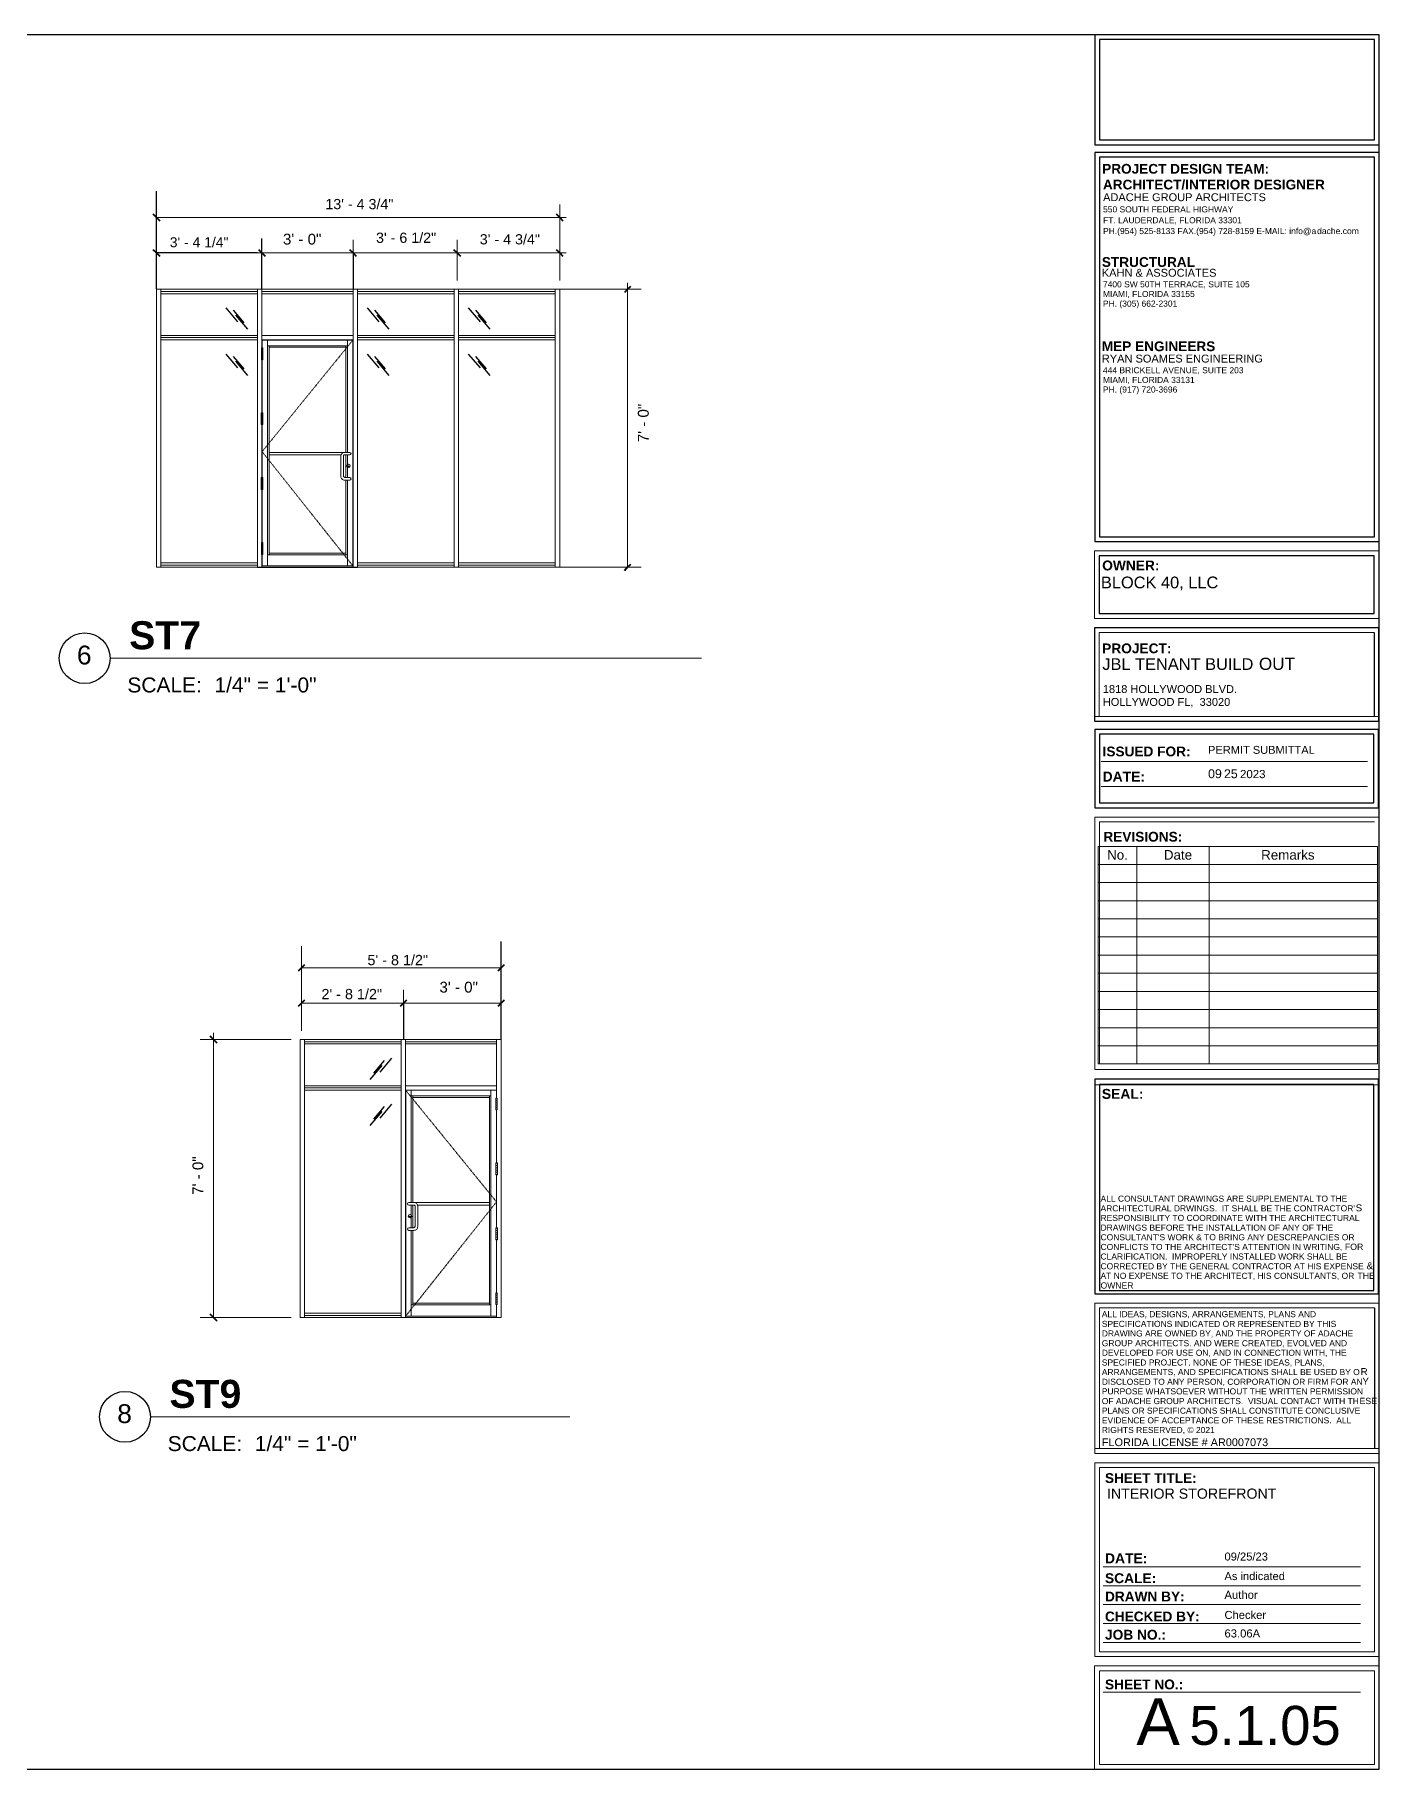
# Model space of a CAD drawing. Header units: inches. Extents: x -6061 to 13621, y -296 to 7483.
# Drawn here: x 1318 to 1774, y 4544 to 5133 of the extents above; entities that cross this region are included whole.
import ezdxf

# ---------------------------------------------------------------- set-up
doc = ezdxf.new("R2010")
doc.units = ezdxf.units.IN
doc.header["$MEASUREMENT"] = 0
doc.linetypes.add('HIDDEN', pattern=[0.375, 0.25, -0.125])
doc.layers.get('0').update_dxf_attribs({"linetype": 'CONTINUOUS'})
doc.layers.get('Defpoints').update_dxf_attribs({"color": 6, "linetype": 'CONTINUOUS', "lineweight": 15})
doc.styles.add('Arial$001H0', font='arial.ttf')
doc.styles.add('Arial$101H0', font='arialbd.ttf')

# ---------------------------------------------------------------- blocks, each defined once
blk = doc.blocks.new('*U51')
at = {"lineweight": 5}
for p, q in [((22993.25, -3884.44), (23032.75, -3884.44)), ((22993.25, -3884.44), (22993.25, -3994.44)), ((22995, -3884.44), (22995, -3994.44)), ((22995, -3886.19), (23031, -3886.19)), ((22995, -3904.44), (23031, -3904.44)), ((22997.82, -3906.76), (22997.82, -3948.94)), ((23031.25, -3907.59), (23030.65, -3907.59)), ((23031.25, -3907.59), (23031.25, -3912.29)), ((23031.29, -3933.27), (23030.69, -3933.27)), ((23031.29, -3933.27), (23031.29, -3937.97)), ((23031.29, -3958.95), (23030.69, -3958.95)), ((23031.29, -3958.95), (23031.29, -3963.65)), ((23031.25, -3984.63), (23030.65, -3984.63)), ((23031.25, -3984.63), (23031.25, -3989.33)), ((23032.75, -3994.44), (22993.25, -3994.44)), ((23031, -3993.94), (22995, -3993.94))]:
    blk.add_line(p, q, dxfattribs=at)
at = {"lineweight": 5, "extrusion": (0, 1, 0)}
for p, q in [((23031, -3907.59), (23031, -3884.44)), ((23032.75, -3994.44), (23032.75, -3884.44)), ((22995.04, -3993.86), (22995.04, -3904.51)), ((22995.04, -3904.51), (23030.96, -3904.51)), ((22997.22, -3948.94), (22997.22, -3904.56)), ((23028.78, -3993.86), (23028.78, -3904.51)), ((23030.96, -3907.59), (23030.96, -3904.51)), ((22997.22, -3906.76), (23028.78, -3906.76)), ((22997.82, -3907.39), (23028.18, -3907.39)), ((23028.18, -3989.43), (23028.18, -3906.76)), ((23030.65, -3907.69), (23031.25, -3907.69)), ((23030.65, -3908.59), (23031.25, -3908.59)), ((23031.25, -3909.49), (23030.65, -3909.49)), ((23031.25, -3910.39), (23030.65, -3910.39)), ((23031.25, -3911.29), (23030.65, -3911.29)), ((23030.65, -3912.19), (23031.25, -3912.19)), ((23030.96, -3933.27), (23030.96, -3912.29)), ((23031, -3933.27), (23031, -3912.29)), ((23030.69, -3933.37), (23031.29, -3933.37)), ((23030.69, -3934.27), (23031.29, -3934.27)), ((23031.29, -3935.17), (23030.69, -3935.17)), ((23031.29, -3936.07), (23030.69, -3936.07)), ((23031.29, -3936.97), (23030.69, -3936.97)), ((23030.69, -3937.87), (23031.29, -3937.87)), ((23030.96, -3958.95), (23030.96, -3937.97)), ((23031, -3958.95), (23031, -3937.97)), ((22997.22, -3953.8), (22997.22, -3949.94)), ((22997.82, -3958.94), (22997.82, -3949.94)), ((22997.22, -3958.94), (22997.22, -3954.8)), ((22997.22, -3993.86), (22997.22, -3959.94)), ((22997.82, -3989.43), (22997.82, -3959.94)), ((23030.69, -3959.05), (23031.29, -3959.05)), ((23030.69, -3959.95), (23031.29, -3959.95)), ((23031.29, -3960.85), (23030.69, -3960.85)), ((23031.29, -3961.75), (23030.69, -3961.75)), ((23031.29, -3962.65), (23030.69, -3962.65)), ((23030.69, -3963.55), (23031.29, -3963.55)), ((23030.96, -3984.63), (23030.96, -3963.65)), ((23031, -3984.63), (23031, -3963.65)), ((23030.65, -3984.73), (23031.25, -3984.73)), ((23031.25, -3985.63), (23030.65, -3985.63)), ((23031.25, -3986.53), (23030.65, -3986.53)), ((23031.25, -3987.43), (23030.65, -3987.43)), ((22995.04, -3993.86), (23030.96, -3993.86)), ((22997.22, -3989.43), (23028.78, -3989.43)), ((22997.82, -3988.8), (23028.18, -3988.8)), ((23025.71, -3989.37), (23025.71, -3989.37)), ((23030.65, -3988.33), (23031.25, -3988.33)), ((23030.65, -3989.23), (23031.25, -3989.23)), ((23030.96, -3993.86), (23030.96, -3989.33)), ((23031, -3994.44), (23031, -3989.33))]:
    blk.add_line(p, q, dxfattribs=at)
at = {"color": 8, "lineweight": 5}
blk.add_line((23031, -3885.31), (22995, -3885.31), dxfattribs=at)
at = {"lineweight": 5, "ltscale": 0.5}
blk.add_line((22995, -3902.69), (23031, -3902.69), dxfattribs=at)
at = {"color": 251, "linetype": 'HIDDEN', "lineweight": 5, "true_color": 0x636466}
for q in [(22995.04, -3904.51), (22995.04, -3993.86)]:
    blk.add_line((23030.96, -3948.67), q, dxfattribs=at)
at = {"color": 1, "lineweight": 5}
for p, q in [((22998.29, -3948.94), (23028.18, -3948.94)), ((22999.7, -3949.94), (23028.18, -3949.94))]:
    blk.add_line(p, q, dxfattribs=at)
at = {"lineweight": 5}
for points in [[(23031.25, -3912.29), (23030.65, -3912.29), (23030.65, -3907.59)], [(23031.29, -3937.97), (23030.69, -3937.97), (23030.69, -3933.27)], [(23031.29, -3963.65), (23030.69, -3963.65), (23030.69, -3958.95)], [(23031.25, -3989.33), (23030.65, -3989.33), (23030.65, -3984.63)]]:
    blk.add_lwpolyline(points, dxfattribs=at)
at = {"color": 1, "lineweight": 5}
blk.add_lwpolyline([(22998.29, -3948.94), (22996.29, -3948.94, 1), (22996.29, -3949.94), (22998.29, -3949.94, -0.414214), (22998.79, -3950.44), (22998.79, -3958.44), (22998.29, -3958.94), (22996.29, -3958.94, 1), (22996.29, -3959.94), (22998.29, -3959.94, 0.414214), (22999.79, -3958.44), (22999.79, -3950.44, 0.414214)], format="xyb", close=True, dxfattribs=at)
at = {"lineweight": 5}
blk.add_polyline3d([(22997.36, -3954.35, 0), (22997.31, -3954.35, 0), (22997.31, -3954.64, 0), (22997.36, -3954.64, 0)], close=True, dxfattribs=at)
for centre, radius in [((22996.76, -3954.3), 0.682), ((22996.76, -3954.3), 0.635), ((22996.76, -3954.52), 0.218)]:
    blk.add_circle(centre, radius, dxfattribs=at)
for centre, start, end in [((22996.75, -3954.54), 104.39871, 255.60129), ((22997.33, -3954.54), 284.39871, 75.60129)]:
    blk.add_arc(centre, 0.0919, start, end, dxfattribs=at)

msp = doc.modelspace()

# ---------------------------------------------------------------- linework, layer by layer
at = {"color": 7, "linetype": 'Continuous', "lineweight": 9, "true_color": 0x000007}
for p, q in [((1774.33243, 5133.14478), (1677.79017, 5133.14478)), ((1677.79017, 5133.14478), (1677.79017, 5095.72663)), ((1679.37423, 5097.43913), (1679.37423, 5131.56072)), ((1679.37423, 5131.56072), (1772.74836, 5131.56072)), ((1774.33243, 5093.173), (1677.79017, 5093.173)), ((1677.79017, 5093.173), (1677.79017, 4961.13915)), ((1679.37423, 4962.72322), (1679.37423, 5091.54613)), ((1679.37423, 5091.54613), (1772.74836, 5091.54613)), ((1496.24827, 5071.07649), (1496.24827, 5075.56155)), ((1498.49081, 5071.07649), (1359.43778, 5071.07649)), ((1496.24827, 5071.07649), (1496.24827, 5049.69232)), ((1426.12753, 5059.06291), (1426.12753, 5063.54798)), ((1426.12753, 5059.06291), (1426.12753, 5063.54798)), ((1461.489, 5059.06291), (1461.489, 5063.54798)), ((1496.24827, 5059.06291), (1496.24827, 5063.54798)), ((1429.05234, 5059.06291), (1393.74761, 5059.06291)), ((1461.489, 5059.06291), (1424.56728, 5059.06291)), ((1461.489, 5059.06291), (1461.489, 5049.69232)), ((1498.49081, 5059.06291), (1461.489, 5059.06291)), ((1496.24827, 5059.06291), (1496.24827, 5049.69232)), ((1519.31433, 5046.72897), (1496.24827, 5046.72897)), ((1519.31433, 5048.97151), (1519.31433, 4952.38237)), ((1519.31433, 5046.72897), (1523.87949, 5046.72897)), ((1774.20399, 4957.92821), (1677.66173, 4957.92821)), ((1677.66173, 4957.92821), (1677.66173, 4935.06632)), ((1774.20399, 4935.06632), (1774.20399, 4957.92821)), ((1519.31433, 4952.37691), (1496.24827, 4952.37691)), ((1519.31433, 4952.37691), (1523.87949, 4952.37691)), ((1679.24579, 4956.30134), (1772.61992, 4956.30134)), ((1679.24579, 4936.65039), (1679.24579, 4956.30134)), ((1677.66173, 4935.06632), (1774.20399, 4935.06632)), ((1774.20399, 4931.85538), (1677.66173, 4931.85538)), ((1677.66173, 4931.85538), (1677.66173, 4900.21692)), ((1679.24579, 4901.75817), (1679.24579, 4930.22851)), ((1679.24579, 4930.22851), (1772.61992, 4930.22851)), ((1343.69065, 4921.52333), (1544.39744, 4921.52333)), ((1772.61992, 4901.75817), (1679.24579, 4901.75817)), ((1774.07555, 4897.34848), (1677.79017, 4897.34848)), ((1677.79017, 4897.34848), (1677.79017, 4870.80471)), ((1679.37423, 4872.43159), (1679.37423, 4895.76442)), ((1679.37423, 4895.76442), (1772.49149, 4895.76442)), ((1774.33243, 4867.59377), (1677.79017, 4867.59377)), ((1677.79017, 4867.59377), (1677.79017, 4781.96871)), ((1679.37423, 4783.85246), (1679.37423, 4866.00971)), ((1679.37423, 4866.00971), (1772.74836, 4866.00971)), ((1774.33243, 4781.96871), (1774.33243, 4867.59377)), ((1692.04674, 4857.66126), (1678.9461, 4857.66126)), ((1678.9461, 4857.66126), (1678.9461, 4851.49626)), ((1716.62113, 4857.66126), (1692.04674, 4857.66126)), ((1692.04674, 4857.66126), (1692.04674, 4851.49626)), ((1773.69024, 4857.66126), (1716.62113, 4857.66126)), ((1716.62113, 4857.66126), (1716.62113, 4851.49626)), ((1773.69024, 4857.66126), (1773.69024, 4851.49626)), ((1773.69024, 4851.49626), (1678.9461, 4851.49626)), ((1678.9461, 4851.49626), (1678.9461, 4783.85246)), ((1692.04674, 4851.49626), (1692.04674, 4783.85246)), ((1716.62113, 4851.49626), (1716.62113, 4783.85246)), ((1773.69024, 4851.49626), (1773.69024, 4783.85246)), ((1773.69024, 4845.37407), (1678.9461, 4845.37407)), ((1773.69024, 4839.20906), (1678.9461, 4839.20906)), ((1773.69024, 4833.04406), (1678.9461, 4833.04406)), ((1408.61362, 4804.44915), (1408.61362, 4823.83642)), ((1773.69024, 4826.92187), (1678.9461, 4826.92187)), ((1773.69024, 4820.75686), (1678.9461, 4820.75686)), ((1773.69024, 4814.59186), (1678.9461, 4814.59186)), ((1408.61362, 4804.44915), (1408.61362, 4795.07856)), ((1408.61362, 4804.44915), (1445.53534, 4804.44915)), ((1441.05027, 4804.44915), (1476.35501, 4804.44915)), ((1443.29281, 4804.44915), (1443.29281, 4808.93421)), ((1443.29281, 4804.44915), (1443.29281, 4808.93421)), ((1773.69024, 4808.46967), (1678.9461, 4808.46967)), ((1773.69024, 4802.30466), (1678.9461, 4802.30466)), ((1378.77097, 4792.11522), (1374.28591, 4792.11522)), ((1378.77097, 4794.35775), (1378.77097, 4697.76314)), ((1378.77097, 4792.11522), (1405.20084, 4792.11522)), ((1773.69024, 4796.13966), (1678.9461, 4796.13966)), ((1773.69024, 4790.01746), (1678.9461, 4790.01746)), ((1677.79017, 4781.96871), (1774.33243, 4781.96871)), ((1773.69024, 4783.85246), (1678.9461, 4783.85246)), ((1772.74836, 4783.85246), (1679.37423, 4783.85246)), ((1774.07555, 4778.71496), (1677.79017, 4778.71496)), ((1677.79017, 4778.71496), (1677.79017, 4705.84803)), ((1679.37423, 4706.91834), (1679.37423, 4776.8312)), ((1679.37423, 4776.8312), (1772.49149, 4776.8312)), ((1774.33243, 4702.63709), (1677.79017, 4702.63709)), ((1677.79017, 4702.63709), (1677.79017, 4651.64736)), ((1679.37423, 4653.27424), (1679.37423, 4701.01021)), ((1679.37423, 4701.01021), (1772.74836, 4701.01021)), ((1774.33243, 4651.64736), (1774.33243, 4702.63709)), ((1378.77098, 4697.76314), (1374.28591, 4697.76314)), ((1378.77098, 4697.76314), (1405.20084, 4697.76314)), ((1357.37354, 4664.05697), (1499.69435, 4664.05697)), ((1677.79017, 4651.64736), (1774.33243, 4651.64736)), ((1772.74836, 4653.27424), (1679.37423, 4653.27424)), ((1774.33243, 4648.43642), (1677.79017, 4648.43642)), ((1677.79017, 4648.43642), (1677.79017, 4622.23515)), ((1679.37423, 4627.03015), (1679.37423, 4646.85236)), ((1679.37423, 4646.85236), (1772.74836, 4646.85236)), ((1772.74836, 4646.85236), (1772.74836, 4620.65109)), ((1774.33243, 4625.44609), (1774.33243, 4648.43642)), ((1677.79017, 4622.23515), (1677.79017, 4582.67637)), ((1679.37423, 4584.30325), (1679.37423, 4627.03015)), ((1774.33243, 4582.67637), (1774.33243, 4622.23515)), ((1772.74836, 4620.65109), (1772.74836, 4584.30325)), ((1677.79017, 4582.67637), (1774.33243, 4582.67637)), ((1772.74836, 4584.30325), (1679.37423, 4584.30325)), ((1677.74735, 4544.44478), (1677.74735, 4579.50824)), ((1677.74735, 4579.50824), (1774.33243, 4579.50824)), ((1679.37423, 4546.02884), (1679.37423, 4577.88137)), ((1679.37423, 4577.88137), (1772.74836, 4577.88137)), ((1772.74836, 4577.88137), (1772.74836, 4546.02884)), ((1774.33243, 4544.44478), (1774.33243, 4579.46543)), ((1772.74836, 4546.02884), (1679.37423, 4546.02884)), ((1677.79017, 4544.44478), (1774.33243, 4544.44478))]:
    msp.add_line(p, q, dxfattribs=at)
at = {"color": 8, "linetype": 'Continuous', "lineweight": 9, "true_color": 0x7f7f7f}
for p, q in [((1677.79017, 5093.173), (1774.33243, 5093.173)), ((1677.79017, 4961.13915), (1677.79017, 5093.173)), ((1677.66173, 4957.92821), (1774.20399, 4957.92821)), ((1677.66173, 4935.06632), (1677.66173, 4957.92821)), ((1774.20399, 4957.92821), (1774.20399, 4935.06632)), ((1774.20399, 4935.06632), (1677.66173, 4935.06632)), ((1677.66173, 4931.85538), (1774.20399, 4931.85538)), ((1677.66173, 4901.75817), (1677.66173, 4931.85538)), ((1774.20399, 4931.85538), (1774.20399, 4901.75817)), ((1774.20399, 4901.75817), (1677.66173, 4901.75817)), ((1677.79017, 4897.34848), (1774.07555, 4897.34848)), ((1677.79017, 4870.80471), (1677.79017, 4897.34848)), ((1679.93079, 4886.51691), (1770.35086, 4886.51691)), ((1679.93079, 4877.9544), (1770.35086, 4877.9544)), ((1677.79017, 4867.59377), (1774.33243, 4867.59377)), ((1677.79017, 4801.19153), (1677.79017, 4867.59377)), ((1774.33243, 4867.59377), (1774.33243, 4801.19153)), ((1677.79017, 4776.78839), (1774.07555, 4776.78839)), ((1677.79017, 4705.84803), (1677.79017, 4776.78839)), ((1774.07555, 4776.78839), (1774.07555, 4705.84803)), ((1774.07555, 4705.84803), (1677.79017, 4705.84803)), ((1677.79017, 4702.63709), (1774.33243, 4702.63709)), ((1677.79017, 4653.31705), (1677.79017, 4702.63709)), ((1774.33243, 4702.63709), (1774.33243, 4653.31705)), ((1774.33243, 4653.31705), (1677.79017, 4653.31705)), ((1677.79017, 4648.43642), (1774.33243, 4648.43642)), ((1677.79017, 4622.23515), (1677.79017, 4648.43642)), ((1774.33243, 4648.43642), (1774.33243, 4625.44609)), ((1677.79017, 4582.67637), (1677.79017, 4622.23515)), ((1774.33243, 4622.23515), (1774.33243, 4582.67637)), ((1680.70142, 4613.15889), (1767.91055, 4613.15889)), ((1680.70142, 4606.73701), (1767.91055, 4606.73701)), ((1680.70142, 4600.35795), (1767.91055, 4600.35795)), ((1680.70142, 4593.93607), (1767.91055, 4593.93607)), ((1680.70142, 4587.51419), (1767.91055, 4587.51419)), ((1774.33243, 4582.67637), (1677.79017, 4582.67637)), ((1774.33243, 4579.46543), (1774.33243, 4544.44478)), ((1680.70142, 4570.64605), (1767.91055, 4570.64605)), ((1774.33243, 4544.44478), (1677.79017, 4544.44478))]:
    msp.add_line(p, q, dxfattribs=at)
for p, q in [((1359.43777, 5065.25722), (1359.43777, 5079.99392)), ((1359.43777, 5046.72898), (1359.43777, 5065.25722)), ((1395.24867, 5046.72897), (1395.24867, 5063.92093)), ((1393.74761, 5059.06291), (1359.43777, 5059.06291)), ((1426.12753, 5059.06291), (1426.12753, 5046.72897)), ((1772.61992, 4930.22851), (1772.61992, 4901.75817)), ((1476.35501, 4810.64345), (1476.35501, 4825.38015)), ((1476.35501, 4792.11521), (1476.35501, 4810.64345)), ((1443.29281, 4804.44915), (1443.29281, 4792.11521)), ((1772.74836, 4701.01021), (1772.74836, 4653.27424))]:
    msp.add_line(p, q)
at = {"color": 7, "linetype": 'Continuous', "lineweight": 40, "true_color": 0x000007}
for p, q in [((1359.43777, 5071.0765), (1358.3165, 5072.19776)), ((1359.43777, 5071.0765), (1360.55903, 5069.95523)), ((1496.24827, 5071.07649), (1495.127, 5072.19775)), ((1496.24827, 5071.07649), (1497.36954, 5069.95522)), ((1359.43777, 5059.06291), (1358.3165, 5060.18418)), ((1359.43777, 5059.06291), (1360.55903, 5057.94164)), ((1395.24867, 5059.06291), (1394.12741, 5060.18418)), ((1395.24867, 5059.06291), (1394.12741, 5060.18418)), ((1395.24867, 5059.06291), (1394.12741, 5060.18418)), ((1395.24867, 5059.06291), (1396.36994, 5057.94164)), ((1395.24867, 5059.06291), (1396.36994, 5057.94164)), ((1395.24867, 5059.06291), (1396.36994, 5057.94164)), ((1426.12753, 5059.06291), (1425.00626, 5060.18418)), ((1426.12753, 5059.06291), (1425.00626, 5060.18418)), ((1426.12753, 5059.06291), (1427.2488, 5057.94164)), ((1426.12753, 5059.06291), (1427.2488, 5057.94164)), ((1461.489, 5059.06291), (1460.36773, 5060.18418)), ((1461.489, 5059.06291), (1462.61026, 5057.94164)), ((1496.24827, 5059.06291), (1495.127, 5060.18418)), ((1496.24827, 5059.06291), (1497.36954, 5057.94164)), ((1519.31433, 5046.72897), (1518.19307, 5045.60771)), ((1519.31433, 5046.72897), (1520.4356, 5047.85024)), ((1519.31433, 4952.37691), (1518.19307, 4951.17555)), ((1519.31433, 4952.37691), (1520.4356, 4953.49817)), ((1408.61362, 4816.46272), (1407.49236, 4815.34145)), ((1408.61362, 4816.46272), (1409.73489, 4817.58399)), ((1476.35501, 4816.46272), (1475.23374, 4815.34145)), ((1476.35501, 4816.46272), (1477.47628, 4817.58399)), ((1408.61362, 4804.44915), (1407.49236, 4803.32788)), ((1408.61362, 4804.44915), (1409.73489, 4805.57041)), ((1443.29281, 4804.44915), (1442.17154, 4803.32788)), ((1443.29281, 4804.44915), (1442.17154, 4803.32788)), ((1443.29281, 4804.44915), (1444.41407, 4805.57041)), ((1443.29281, 4804.44915), (1444.41407, 4805.57041)), ((1476.35501, 4804.44915), (1475.23374, 4803.32788)), ((1476.35501, 4804.44915), (1477.47628, 4805.57041)), ((1378.77097, 4792.11522), (1377.64971, 4793.23649)), ((1378.77097, 4792.11522), (1379.89224, 4790.99395)), ((1378.77098, 4697.76314), (1377.64971, 4698.88441)), ((1378.77098, 4697.76314), (1379.89224, 4696.64187))]:
    msp.add_line(p, q, dxfattribs=at)
at = {"lineweight": 5}
for p, q in [((1359.43777, 5046.72899), (1359.43777, 4952.37691)), ((1393.74761, 5045.22789), (1360.93882, 5045.22789)), ((1460.43737, 5045.22789), (1427.62859, 5045.22789)), ((1460.43737, 5046.72899), (1460.43737, 4952.37691)), ((1494.74722, 5045.22789), (1461.93843, 5045.22789)), ((1393.74761, 4953.87797), (1360.93882, 4953.87797)), ((1393.74761, 4952.37691), (1360.93882, 4952.37691)), ((1460.43737, 4953.87797), (1427.62859, 4953.87797)), ((1460.43737, 4952.37691), (1427.62859, 4952.37691)), ((1494.74722, 4953.87797), (1461.93843, 4953.87797)), ((1494.74721, 4952.37691), (1461.93843, 4952.37691)), ((1409.66524, 4792.11522), (1409.66524, 4697.76314)), ((1409.66524, 4790.61412), (1442.47403, 4790.61412)), ((1409.66524, 4699.2642), (1442.47403, 4699.2642)), ((1409.66524, 4697.76314), (1442.47403, 4697.76314))]:
    msp.add_line(p, q, dxfattribs=at)
at = {"lineweight": 5, "ltscale": 0.5}
for p, q in [((1393.74761, 5046.72897), (1360.93882, 5046.72897)), ((1460.43737, 5046.72897), (1427.62859, 5046.72897)), ((1494.74721, 5046.72897), (1461.93843, 5046.72897)), ((1409.66524, 4792.11521), (1442.47403, 4792.11521))]:
    msp.add_line(p, q, dxfattribs=at)
at = {"color": 8, "lineweight": 5}
for p, q in [((1360.93882, 5045.97845), (1393.74761, 5045.97845)), ((1427.62859, 5045.97844), (1460.43737, 5045.97844)), ((1461.93843, 5045.97845), (1494.74722, 5045.97845)), ((1360.93883, 5030.32456), (1393.74761, 5030.32457)), ((1427.62859, 5030.32456), (1460.43737, 5030.32457)), ((1461.93843, 5030.32456), (1494.74722, 5030.32457)), ((1360.93882, 4953.12741), (1393.74761, 4953.12741)), ((1427.62859, 4953.12741), (1460.43737, 4953.12741)), ((1461.93843, 4953.12741), (1494.74722, 4953.12741)), ((1442.47403, 4791.36468), (1409.66524, 4791.36468)), ((1442.47403, 4775.71079), (1409.66524, 4775.7108)), ((1442.47403, 4698.51365), (1409.66524, 4698.51365))]:
    msp.add_line(p, q, dxfattribs=at)
at = {"color": 7, "linetype": 'Continuous', "lineweight": 9}
msp.add_line((1408.61362, 4816.46272), (1476.35501, 4816.46272), dxfattribs=at)
for points in [[(942.03243, 4544.44478), (1774.33243, 4544.44478), (1774.33243, 5133.14478), (942.03243, 5133.14478)], [(1774.33243, 5133.14478), (1677.79017, 5133.14478), (1677.79017, 5095.72663), (1774.33243, 5095.72663)], [(1772.74836, 5131.56072), (1679.37423, 5131.56072), (1679.37423, 5097.43913), (1772.74836, 5097.43913)], [(1677.79017, 4961.13915), (1774.33243, 4961.13915), (1774.33243, 5093.173), (1677.79017, 5093.173)], [(1772.74836, 5091.54613), (1679.37423, 5091.54613), (1679.37423, 4962.72322), (1772.74836, 4962.72322)], [(1772.61992, 4956.30134), (1679.24579, 4956.30134), (1679.24579, 4936.65039), (1772.61992, 4936.65039)], [(1774.20399, 4931.85538), (1677.66173, 4931.85538), (1677.66173, 4900.21692), (1774.20399, 4900.21692)], [(1774.07555, 4897.34848), (1677.79017, 4897.34848), (1677.79017, 4870.80471), (1774.07555, 4870.80471)], [(1679.37423, 4872.43159), (1772.49149, 4872.43159), (1772.49149, 4895.76442), (1679.37423, 4895.76442)], [(1774.07555, 4778.71496), (1677.79017, 4778.71496), (1677.79017, 4705.84803), (1774.07555, 4705.84803)], [(1679.37423, 4706.91834), (1772.49149, 4706.91834), (1772.49149, 4776.8312), (1679.37423, 4776.8312)]]:
    msp.add_lwpolyline(points, close=True)
at = {"lineweight": 5}
for points in [[(1359.43777, 4952.37691), (1360.93882, 4952.37691), (1360.93882, 5046.72897), (1359.43777, 5046.72897)], [(1393.74761, 4952.37691), (1395.24867, 4952.37691), (1395.24867, 5046.72897), (1393.74761, 5046.72897)], [(1426.12753, 4952.3769), (1427.62859, 4952.3769), (1427.62859, 5046.72897), (1426.12753, 5046.72897)], [(1460.43737, 4952.37691), (1461.93843, 4952.37691), (1461.93843, 5046.72897), (1460.43737, 5046.72897)], [(1494.74721, 4952.37691), (1496.24827, 4952.37691), (1496.24827, 5046.72897), (1494.74721, 5046.72897)], [(1360.93883, 5031.07509), (1393.74761, 5031.07509), (1393.74761, 5029.57403), (1360.93883, 5029.57403)], [(1427.62859, 5031.07509), (1460.43737, 5031.07509), (1460.43737, 5029.57403), (1427.62859, 5029.57403)], [(1461.93843, 5031.07509), (1494.74722, 5031.07509), (1494.74722, 5029.57403), (1461.93843, 5029.57403)], [(1409.66525, 4697.76314), (1408.16419, 4697.76314), (1408.16419, 4792.11521), (1409.66525, 4792.11521)], [(1443.97509, 4697.76314), (1442.47403, 4697.76314), (1442.47403, 4792.11521), (1443.97509, 4792.11521)], [(1442.47403, 4776.46132), (1409.66524, 4776.46132), (1409.66524, 4774.96026), (1442.47403, 4774.96026)]]:
    msp.add_lwpolyline(points, close=True, dxfattribs=at)
at = {"color": 8, "ltscale": 0.008}
for points in [[(1382.92602, 5040.42099), (1386.93674, 5035.69224)], [(1385.41505, 5039.62377), (1389.0385, 5035.35162)], [(1430.89601, 5040.42099), (1434.90673, 5035.69224)], [(1433.38504, 5039.62377), (1437.00849, 5035.35162)], [(1465.20585, 5040.42099), (1469.21657, 5035.69224)], [(1467.69489, 5039.62377), (1471.31834, 5035.35162)], [(1386.25143, 5037.95511), (1390.29622, 5033.18618)], [(1434.22142, 5037.95511), (1438.26621, 5033.18618)], [(1468.53126, 5037.95511), (1472.57605, 5033.18618)], [(1382.92602, 5024.76713), (1386.93674, 5020.03838)], [(1385.41506, 5023.96991), (1389.03851, 5019.69776)], [(1386.25143, 5022.30125), (1390.29622, 5017.53232)], [(1430.89601, 5024.76713), (1434.90673, 5020.03838)], [(1433.38504, 5023.9699), (1437.00849, 5019.69776)], [(1434.22142, 5022.30125), (1438.26621, 5017.53232)], [(1465.20585, 5024.76713), (1469.21657, 5020.03838)], [(1467.69489, 5023.96991), (1471.31834, 5019.69776)], [(1468.53126, 5022.30125), (1472.57605, 5017.53232)], [(1435.8812, 4783.34134), (1431.83641, 4778.57242)], [(1436.71757, 4785.01), (1433.09412, 4780.73785)], [(1439.20661, 4785.80722), (1435.19589, 4781.07847)], [(1436.71757, 4769.35614), (1433.09412, 4765.08399)], [(1439.20661, 4770.15336), (1435.19589, 4765.42461)], [(1435.8812, 4767.68748), (1431.83641, 4762.91855)]]:
    msp.add_lwpolyline(points, dxfattribs=at)
for centre in [(1335.0739, 4921.52333), (1348.75679, 4664.05697)]:
    msp.add_circle(centre, 8.61674)
at = {"layer": 'Defpoints', "color": 6, "lineweight": 5}
for points in [[(1359.43777, 5046.72899), (1360.93882, 5046.72899), (1360.93882, 4952.37691), (1359.43777, 4952.37691)], [(1460.43737, 5046.72899), (1461.93843, 5046.72899), (1461.93843, 4952.37691), (1460.43737, 4952.37691)], [(1409.66524, 4792.11522), (1408.16419, 4792.11522), (1408.16419, 4697.76314), (1409.66524, 4697.76314)]]:
    msp.add_lwpolyline(points, dxfattribs=at)

# ---------------------------------------------------------------- block references
at = {"yscale": 0.8577460631640043, "zscale": 0.8577460631640043}
for p, xscale in [((21150.00064, 8378.5888), -0.8577460631640043), ((-18279.89803, 8123.97504), 0.8577460631640043)]:
    msp.add_blockref('*U51', p, dxfattribs=dict(at, xscale=xscale))

# ---------------------------------------------------------------- texts
at = {"color": 7, "true_color": 0x000007}
for s, height, style, p in [('PROJECT DESIGN TEAM:', 3.3019129, 'Arial$101H0', (1680.31582, 5085.98029)), ('ARCHITECT/INTERIOR DESIGNER', 3.2996142, 'Arial$101H0', (1680.5727, 5080.62873)), ('13\' - 4 3/4"', 3.4665915, 'Arial$001H0', (1416.74178, 5073.92283)), ('ADACHE GROUP ARCHITECTS', 2.6770038, 'Arial$001H0', (1680.61188, 5076.64715)), ('550 SOUTH FEDERAL HIGHWAY', 2.0557674, 'Arial$001H0', (1680.61545, 5072.83686)), ('FT. LAUDERDALE, FLORIDA 33301', 2.0548597, 'Arial$001H0', (1680.61545, 5069.15498)), ('3\' - 4 1/4"', 3.3844646, 'Arial$001H0', (1363.95381, 5060.99859)), ('3\' - 0"', 3.667117, 'Arial$001H0', (1402.35776, 5061.92339)), ('3\' - 6 1/2"', 3.4665915, 'Arial$001H0', (1433.94041, 5062.5007)), ('3\' - 4 3/4"', 3.4665915, 'Arial$001H0', (1469.14586, 5061.97014)), ('PH.(954) 525-8133 FAX.(954) 728-8159 E-MAIL: info@a', 2.0545517, 'Arial$001H0', (1680.61545, 5065.47311)), ('dache.com', 2.074017, 'Arial$001H0', (1753.22541, 5065.47311)), ('STRUCTURAL', 3.312171, 'Arial$101H0', (1680.18735, 5054.34184)), ('KAHN & ASSOCIATES', 2.6798057, 'Arial$001H0', (1680.18735, 5051.00245)), ('7400 SW 50TH TERRACE, SUITE 105', 2.0548382, 'Arial$001H0', (1680.57269, 5047.40621)), ('MIAMI, FLORIDA 33155', 2.0563632, 'Arial$001H0', (1680.57269, 5044.10965)), ('PH. (305) 662-2301', 2.0560627, 'Arial$001H0', (1680.57269, 5040.8559)), ('MEP ENGINEERS', 3.3074106, 'Arial$101H0', (1680.18735, 5025.74309)), ('RYAN SOAMES ENGINEERING', 2.6772136, 'Arial$001H0', (1680.18735, 5021.88995)), ('444 BRICKELL AVENUE, SUITE 203', 2.0548075, 'Arial$001H0', (1680.57269, 5018.2509)), ('MIAMI, FLORIDA 33131', 2.0563632, 'Arial$001H0', (1680.57269, 5014.95434)), ('PH. (917) 720-3696', 2.0560627, 'Arial$001H0', (1680.57269, 5011.70059)), ('OWNER:', 3.3388, 'Arial$101H0', (1680.31582, 4951.33496)), ('BLOCK 40, LLC', 3.9763572, 'Arial$001H0', (1679.88763, 4945.25553)), ('ST7', 9.52052, 'Arial$101H0', (1350.17213, 4924.56666)), ('6', 6.40061, 'Arial$001H0', (1332.44906, 4919.41363)), ('JBL TENANT BUILD', 3.977163, 'Arial$001H0', (1680.35859, 4917.55587)), ('PROJECT:', 3.325556, 'Arial$101H0', (1680.31582, 4923.20711)), ('OUT', 4.144201, 'Arial$001H0', (1733.48898, 4917.55587)), ('SCALE:', 5.086183, 'Arial$001H0', (1349.58277, 4909.91002)), ('1/4" = 1\'-0"', 5.0830544, 'Arial$001H0', (1379.13614, 4909.91002)), ('1818 HOLLYWOOD BLVD.', 2.6789431, 'Arial$001H0', (1680.52983, 4909.72115)), ('HOLLYWOOD FL,  33020', 2.6775491, 'Arial$001H0', (1680.52983, 4905.35428)), ('ISSUED FOR:', 3.3147702, 'Arial$101H0', (1680.44426, 4888.22931)), ('PERMIT SUBMITTAL', 2.6809833, 'Arial$001H0', (1716.2355, 4889.08553)), ('DATE:', 3.377948, 'Arial$101H0', (1680.44426, 4879.66681)), ('09', 3.002879, 'Arial$001H0', (1716.2355, 4880.8227)), ('25', 3.002879, 'Arial$001H0', (1721.62983, 4880.8227)), ('2023', 2.785323, 'Arial$001H0', (1727.0671, 4880.8227)), ('REVISIONS:', 3.319053, 'Arial$101H0', (1680.7011, 4859.28803)), ('No.', 3.244476, 'Arial$001H0', (1681.98549, 4853.16583)), ('Date', 3.244476, 'Arial$001H0', (1701.24012, 4853.16583)), ('Remarks', 3.244476, 'Arial$001H0', (1734.24813, 4853.16583)), ('5\' - 8 1/2"', 3.4905041, 'Arial$001H0', (1431.03671, 4817.35)), ('3\' - 0"', 3.667117, 'Arial$001H0', (1455.46627, 4808.05313)), ('2\' - 8 1/2"', 3.4905041, 'Arial$001H0', (1415.4234, 4805.79791)), ('SEAL:', 3.374522, 'Arial$101H0', (1680.18738, 4771.99334)), ('ALL CONSULTANT DRAWINGS ARE SUPPLEMENTAL TO THE', 2.0542561, 'Arial$001H0', (1679.75783, 4737.10112)), ("ARCHITECTURAL DRWINGS.  IT SHALL BE THE CONTRACTOR'", 2.054263, 'Arial$001H0', (1679.75783, 4733.80456)), ('S ', 2.358968, 'Arial$001H0', (1766.326, 4733.80456)), ('RESPONSIBILITY TO COORDINATE WITH THE ARCHITECTURAL', 2.0542545, 'Arial$001H0', (1679.75925, 4730.55081)), ('DRAWINGS BEFORE THE INSTALLATION OF ANY OF THE ', 2.0544597, 'Arial$001H0', (1679.75925, 4727.25425)), ("CONSULTANT'S WORK & TO BRING ANY DESCREPANCIES OR ", 2.0541977, 'Arial$001H0', (1679.75925, 4724.0005)), ("CONFLICTS TO THE ARCHITECT'S ATTENTION IN WRITING, ", 2.0542057, 'Arial$001H0', (1679.75925, 4720.70394)), ('FOR ', 2.128082, 'Arial$001H0', (1762.64416, 4720.70394)), ('CORRECTED BY THE GENERAL CONTRACTOR AT HIS EXPENSE ', 2.0540891, 'Arial$001H0', (1679.75925, 4714.15363)), ('CLARIFICATION.  IMPROPERLY INSTALLED WORK SHALL BE ', 2.0544093, 'Arial$001H0', (1679.75925, 4717.45019)), ('& ', 2.354341, 'Arial$001H0', (1770.05085, 4714.15363)), ('AT NO EXPENSE TO THE ARCHITECT, HIS CONSULTANTS, OR', 2.0540278, 'Arial$001H0', (1679.75783, 4710.89988)), ('OWNER', 2.084379, 'Arial$001H0', (1679.75925, 4707.60332)), (' THE ', 2.124989, 'Arial$001H0', (1766.06939, 4710.89988)), ('ALL IDEAS, DESIGNS, ARRANGEMENTS, PLANS AND ', 2.054124, 'Arial$001H0', (1680.18735, 4697.88483)), ('SPECIFICATIONS INDICATED OR REPRESENTED BY THIS ', 2.054288, 'Arial$001H0', (1680.18877, 4694.58826)), ('DRAWING ARE OWNED BY, AND THE PROPERTY OF ADACHE ', 2.0539967, 'Arial$001H0', (1680.18877, 4691.33451)), ('GROUP ARCHITECTS. AND WERE CREATED, EVOLVED AND ', 2.0539503, 'Arial$001H0', (1680.18877, 4688.03795)), ('DEVELOPED FOR USE ON, AND IN CONNECTION WITH, THE ', 2.0541176, 'Arial$001H0', (1680.18877, 4684.7842)), ('ARRANGEMENTS, AND SPECIFICATIONS SHALL BE USED BY O', 2.0539547, 'Arial$001H0', (1680.18735, 4678.23388)), ('SPECIFIED PROJECT. NONE OF THESE IDEAS, PLANS, ', 2.0541458, 'Arial$001H0', (1680.18877, 4681.48763)), ('R ', 2.366507, 'Arial$001H0', (1767.99737, 4678.23388)), ('ST9', 9.52052, 'Arial$101H0', (1363.85489, 4667.1003)), ('DISCLOSED TO ANY PERSON, CORPORATION OR FIRM FOR AN', 2.0540507, 'Arial$001H0', (1680.18877, 4674.93732)), ('Y ', 2.388785, 'Arial$001H0', (1768.59662, 4674.93732)), ('8', 6.40061, 'Arial$001H0', (1346.13195, 4661.94727)), ('OF ADACHE GROUP ARCHITECTS.  VISUAL CONTACT WITH TH', 2.0542693, 'Arial$001H0', (1680.18877, 4668.387)), ('PURPOSE WHATSOEVER WITHOUT THE WRITTEN PERMISSION ', 2.0542518, 'Arial$001H0', (1680.18877, 4671.68357)), ('ESE ', 2.134293, 'Arial$001H0', (1767.61209, 4668.387)), ('PLANS OR SPECIFICATIONS SHALL CONSTITUTE CONCLUSIVE', 2.0542138, 'Arial$001H0', (1680.18877, 4665.13325)), ('EVIDENCE OF ACCEPTANCE OF THESE RESTRICTIONS.  ALL ', 2.0542688, 'Arial$001H0', (1680.18877, 4661.83669)), ('SCALE:', 5.086183, 'Arial$001H0', (1363.26566, 4652.44366)), ('1/4" = 1\'-0"', 5.0830544, 'Arial$001H0', (1392.81903, 4652.44366)), ('RIGHTS RESERVED, © 2021', 2.0552469, 'Arial$001H0', (1680.18877, 4658.58294)), ('FLORIDA LICENSE # AR0007073', 2.6436446, 'Arial$001H0', (1680.18735, 4654.13044)), ('SHEET TITLE:', 3.3135164, 'Arial$101H0', (1681.2577, 4641.62922)), ('INTERIOR STOREFRONT', 3.4458779, 'Arial$001H0', (1681.94263, 4636.27762)), ('DATE:', 3.377948, 'Arial$101H0', (1681.2577, 4614.35764)), ('09/25/23', 2.713424, 'Arial$001H0', (1721.80116, 4615.29949)), ('SCALE:', 3.348351, 'Arial$101H0', (1681.2577, 4607.63607)), ('As indicated', 2.6954934, 'Arial$001H0', (1721.79759, 4608.66355)), ('DRAWN BY:', 3.320122, 'Arial$101H0', (1681.2577, 4601.42825)), ('Author', 2.742088, 'Arial$001H0', (1721.79759, 4602.28448)), ('CHECKED BY:', 3.3117898, 'Arial$101H0', (1681.2577, 4594.66386)), ('Checker', 2.715667, 'Arial$001H0', (1721.80116, 4595.47729)), ('63.06A', 2.732816, 'Arial$001H0', (1721.80116, 4589.18385)), ('JOB NO.:', 3.334464, 'Arial$101H0', (1681.2577, 4588.45606)), ('SHEET NO.:', 3.319585, 'Arial$101H0', (1681.2577, 4571.58792)), ('A', 15.80666, 'Arial$001H0', (1691.91802, 4552.7504)), ('5.1.05', 13.221061, 'Arial$001H0', (1709.89924, 4552.7504))]:
    msp.add_text(s, height=height, dxfattribs=dict(at, style=style)).set_placement(p)
at = {"color": 7, "true_color": 0x000007, "style": 'Arial$001H0'}
for p in [(1526.4582, 4994.83027), (1375.32682, 4739.41929)]:
    msp.add_text('7\' - 0"', height=3.667117, rotation=90, dxfattribs=at).set_placement(p)

doc.saveas('drawing.dxf')
